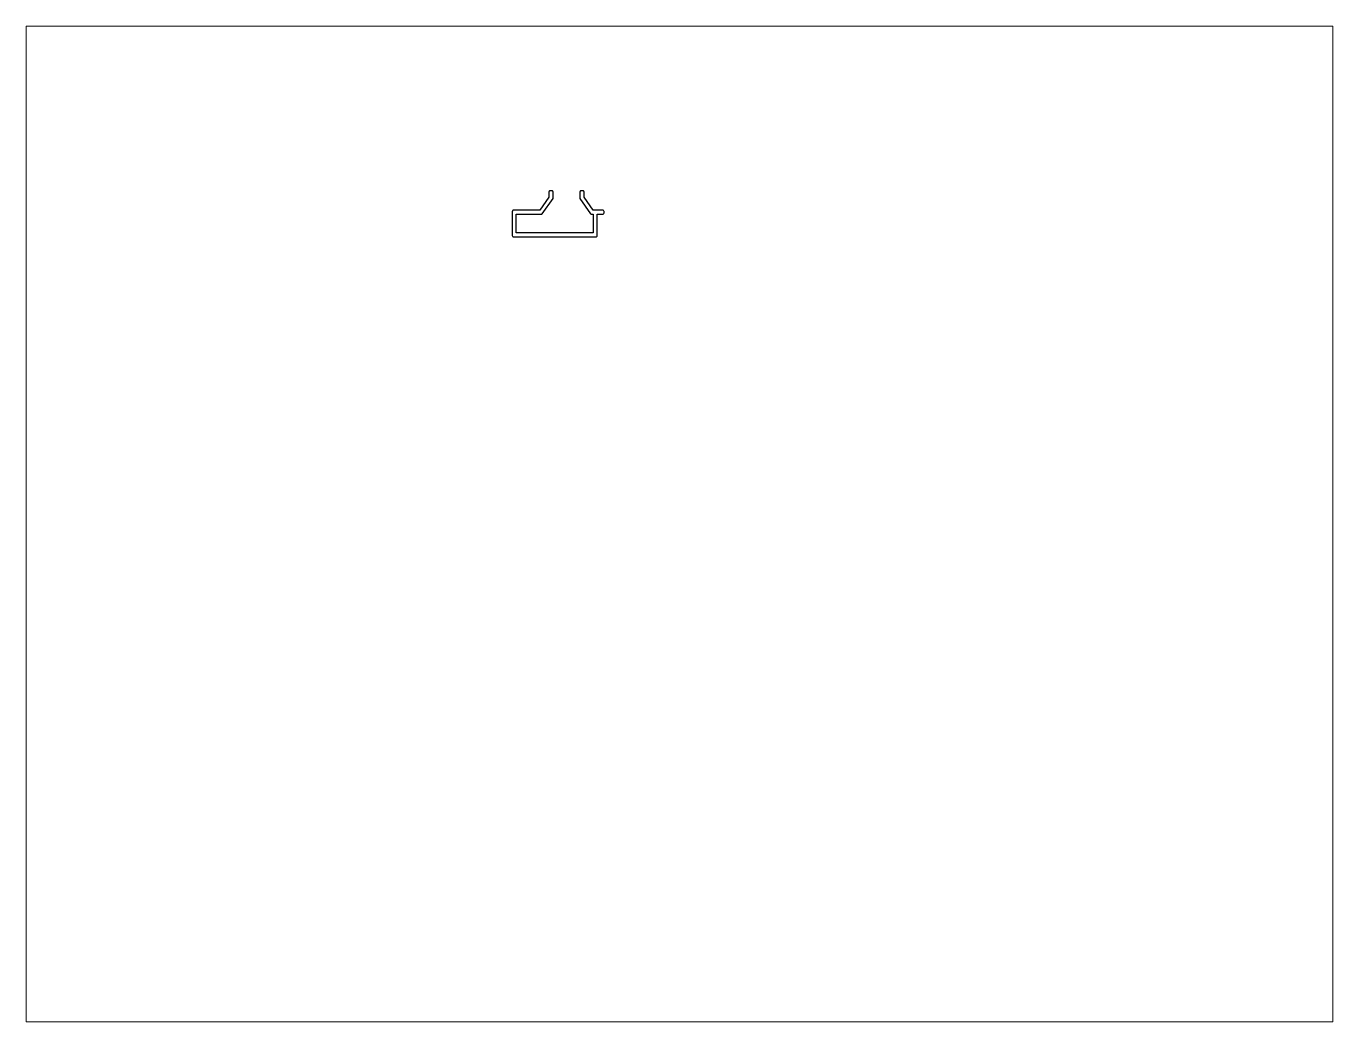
# Paper-space layout 'Layout1' of a CAD drawing. Extents: x 27 to 240, y 20 to 183.
# The model-space entities are those that its viewports show. They can reach past a viewport. Long polylines and large blocks are cut down to what shows.
import ezdxf

# ---------------------------------------------------------------- set-up
doc = ezdxf.new("R2010")
doc.units = 0
doc.header["$LTSCALE"] = 15
doc.layers.get('0').update_dxf_attribs({"linetype": 'CONTINUOUS'})
doc.layers.add('ANA', color=220, linetype='CONTINUOUS')

msp = doc.modelspace()

# ---------------------------------------------------------------- linework, layer by layer
at = {"layer": 'ANA', "color": 0}
msp.add_lwpolyline([(152.27, 228.65, 0.414214), (151.97, 228.35), (151.97, 226.77), (149.27, 222.92), (141.54, 222.92, 0.414214), (141.14, 222.52), (141.14, 215.42, 0.414214), (141.54, 215.02), (165.83, 215.02, 0.414214), (166.23, 215.42), (166.23, 221.72), (167.83, 221.72, 0.414214), (168.23, 222.12), (168.23, 222.52, 0.414214), (167.83, 222.92), (165.03, 222.92), (162.33, 226.77), (162.33, 228.35, 0.414214), (162.03, 228.65), (161.43, 228.65, 0.414214), (161.13, 228.35), (161.13, 226.39), (164.28, 221.89, 0.244698), (164.61, 221.72), (165.03, 221.72), (165.03, 216.22), (142.34, 216.22), (142.34, 221.72), (149.68, 221.72, 0.244698), (150.01, 221.89), (153.17, 226.39), (153.17, 228.35, 0.414214), (152.87, 228.65)], format="xyb", close=True, dxfattribs=at)

psp = doc.layouts.get("Layout1")

# ---------------------------------------------------------------- viewports
at = {"layer": '0', "color": 0, "linetype": 'BYBLOCK', "ltscale": 0.05}
psp.add_viewport(center=(133.35, 101.6), size=(213.36, 162.56), view_center_point=(190.51, 130.3), view_height=293.8955, dxfattribs=at)

doc.saveas('drawing.dxf')
